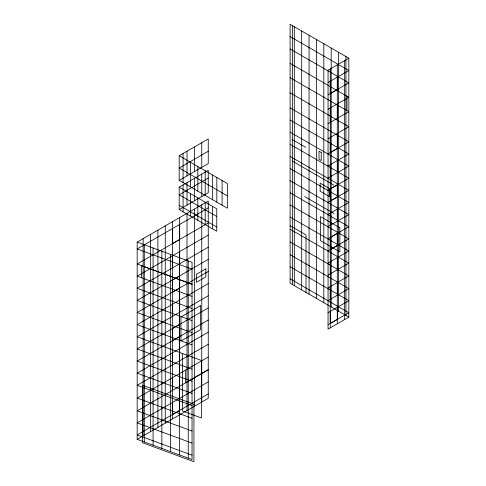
<?xml version="1.0" encoding="UTF-8"?>
<svg xmlns="http://www.w3.org/2000/svg" width="486" height="486" viewBox="0 0 486 486"><rect width="100%" height="100%" fill="white"/><g stroke="black" fill="none" stroke-linecap="round" stroke-linejoin="round"><path stroke-width="0.73" d="M179.194 155.739L208.251 138.96L208.251 163.63L179.194 180.403L179.194 155.739L227.351 183.544L227.351 208.208L179.194 180.403M348.827 58.199L328.056 70.191L328.056 329.125L348.827 317.133L348.827 58.199L290.112 24.3L290.112 283.235L348.827 317.133M208.251 151.268L179.194 168.041L227.351 195.846M328.056 82.492L348.827 70.506L290.112 36.602M328.056 94.861L348.827 82.869L290.112 48.965M179.194 187.153L208.251 170.373L208.251 192.802L179.194 209.575L179.194 187.153L216.768 208.846L216.768 231.269L179.194 209.575M208.251 178.046L179.194 194.819L216.768 216.513M328.056 109.271L348.827 97.279L290.112 63.38M328.056 123.687L348.827 111.695L290.112 77.742M137.174 242.095L208.251 201.058L208.251 398.295L137.174 439.332L137.174 242.095L192.037 262.319L192.037 459.549L137.174 439.332M208.251 207.917L137.174 248.954L192.037 269.177M328.056 138.747L348.827 126.755L290.112 92.856M208.251 222.977L137.174 264.013L192.037 284.237M328.056 153.807L348.827 141.821L290.112 107.916M208.251 235.109L137.174 276.145L192.037 296.369M328.056 165.939L348.827 153.947L290.112 120.048M208.251 247.24L137.174 288.277L192.037 308.501M328.056 178.07L348.827 166.078L290.112 132.18M208.251 259.372L137.174 300.403L192.037 320.626M328.056 190.202L348.827 178.21L290.112 144.312M208.251 271.504L137.174 312.534L192.037 332.758M328.056 202.334L348.827 190.342L290.112 156.443M208.251 283.63L137.174 324.666L192.037 344.89M328.056 214.46L348.827 202.474L290.112 168.569M208.251 295.761L137.174 336.798L201.514 360.515L201.514 418.003L182.554 411.01L182.554 353.529M328.056 226.591L348.827 214.599L290.112 180.701M208.251 307.893L137.174 348.93L192.037 369.153M328.056 238.723L348.827 226.731L290.112 192.833M208.251 320.025L137.174 361.055L192.037 381.279M328.056 250.855L348.827 238.863L290.112 204.964M208.251 332.157L137.174 373.187L192.037 393.411M328.056 262.987L348.827 250.995L290.112 217.096M208.251 344.282L137.174 385.319L192.037 405.543M328.056 275.112L348.827 263.12L290.112 229.222M208.251 357.034L137.174 398.07L192.037 418.294M328.056 287.864L348.827 275.872L290.112 241.973M208.251 369.725L185.67 382.761L185.67 370.083M208.251 369.779L137.174 410.816L192.037 431.039M328.056 300.615L348.827 288.623L290.112 254.725M208.251 381.838L137.174 422.875L192.037 443.098M328.056 312.668L348.827 300.682L290.112 266.778M208.251 393.897L137.174 434.934L192.037 455.157M328.056 324.727L348.827 312.735L290.112 278.836M192.037 284.286L141.335 265.599L141.335 277.664M292.007 139.421L305.737 147.349M292.195 161.036L333.979 185.16M304.679 196.593L333.979 213.506M290.112 225.747L306.016 234.932L306.016 292.42M179.194 205.323L216.768 227.017M346.937 96.204L346.937 110.547M345.941 56.534L345.941 315.469M344.665 60.604L344.665 319.533M338.566 52.275L338.566 311.21M337.339 77.122L337.339 89.558L330.237 93.658L330.237 81.223M337.339 103.901L337.339 118.39M337.339 133.377L337.339 148.509L330.237 152.61L330.237 137.477M337.339 160.568L337.339 172.767M337.339 209.089L337.339 221.294M337.339 257.61L337.339 269.815M337.339 282.488L337.339 295.312M337.339 307.298L337.339 319.43L330.237 323.524L330.237 311.398M337.29 64.863L337.29 323.791M331.191 48.017L331.191 306.952M330.292 68.903L330.292 327.837M330.237 108.001L330.237 122.484M330.237 164.663L330.237 176.868M330.237 213.19L330.237 225.389M330.237 261.711L330.237 273.91M330.237 286.588L330.237 299.412M323.816 43.758L323.816 302.693M316.441 39.5L316.441 298.434M309.066 35.241L309.066 294.176M301.691 30.989L301.691 289.917M294.316 26.73L294.316 285.659M292.529 25.697L292.529 284.632M222.108 180.519L222.108 205.183M216.817 177.463L216.817 202.127M212.582 175.015L212.582 199.685M212.582 206.429L212.582 228.851M205.207 170.756L205.207 195.427M205.207 202.17L205.207 224.593M201.763 142.708L201.763 167.372M201.763 174.122L201.763 196.544M201.763 204.806L201.763 402.037M197.832 166.498L197.832 191.168M197.832 197.911L197.832 220.334M194.388 146.966L194.388 171.631M194.388 178.374L194.388 200.803M194.388 209.065L194.388 406.296M190.451 162.239L190.451 186.91M190.451 193.653L190.451 216.076M188.24 260.921L188.24 458.152M187.013 151.225L187.013 175.889M187.013 182.633L187.013 205.062M187.013 213.318L187.013 410.555M183.076 153.497L183.076 182.651M183.076 184.911L183.076 211.817M179.686 224.392L179.686 239.525L172.591 243.626L172.591 228.493M179.686 251.584L179.686 263.789M179.686 300.105L179.686 312.31M179.686 348.626L179.686 360.831M179.686 373.509L179.686 386.327M179.686 398.313L179.686 410.445L172.591 414.546L172.591 402.414M179.638 217.576L179.638 414.813M179.449 257.677L179.449 454.914M172.639 221.622L172.639 418.853M172.591 255.685L172.591 267.889M172.591 304.206L172.591 316.41M172.591 352.727L172.591 364.931M172.591 377.61L172.591 390.428M170.653 254.439L170.653 451.67M165.264 225.881L165.264 423.112M161.862 251.195L161.862 448.432M157.889 230.139L157.889 427.37M153.072 247.957L153.072 445.188M150.514 234.392L150.514 431.629M144.281 244.713L144.281 441.95M143.139 238.65L143.139 435.887M179.686 275.848L172.591 279.942L172.591 292.147L179.686 288.046L179.686 275.848M337.339 184.826L330.237 188.926L330.237 201.131L337.339 197.03L337.339 184.826M205.87 268.819L196.441 274.262L196.441 282.323L205.87 276.88L205.87 268.819M200.432 305.743L180.986 316.969L180.986 341.026L200.432 329.8L200.432 305.743M179.686 324.369L172.591 328.469L172.591 340.668L179.686 336.573L179.686 324.369M337.339 233.347L330.237 237.447L330.237 249.652L337.339 245.552L337.339 233.347M193.932 404.212L142.392 385.216L142.392 442.703L193.932 461.7L193.932 404.212M321.222 152.501L319.004 151.225L319.004 159.286L321.222 160.562L321.222 152.501M329.575 188.586L320.153 183.149L320.153 191.211L329.575 196.648L329.575 188.586M339.842 227.8L320.396 216.58L320.396 240.637L339.842 251.857L339.842 227.8"/></g></svg>
